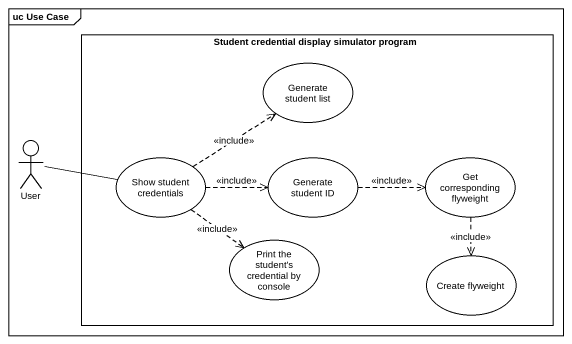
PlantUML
@startuml
mainframe uc Use Case
rectangle "Student credential display simulator program" as Student_credential_display {
  usecase "Generate student list" as Generate_student_list
  usecase "Show student credentials" as Show_student_credentials
  usecase "Generate student ID" as Generate_student_ID
  usecase "Get corresponding flyweight" as Get_corresponding_flyweight
  usecase "Print the student's credential by console" as Print_the_student_s
  usecase "Create flyweight" as Create_flyweight
}
actor User
User -right- Show_student_credentials
Show_student_credentials .up.> Generate_student_list : <<include>>
Show_student_credentials .right.> Generate_student_ID : <<include>>
Show_student_credentials ..> Print_the_student_s : <<include>>
Generate_student_ID .right.> Get_corresponding_flyweight : <<include>>
Get_corresponding_flyweight ..> Create_flyweight : <<include>>
@enduml
